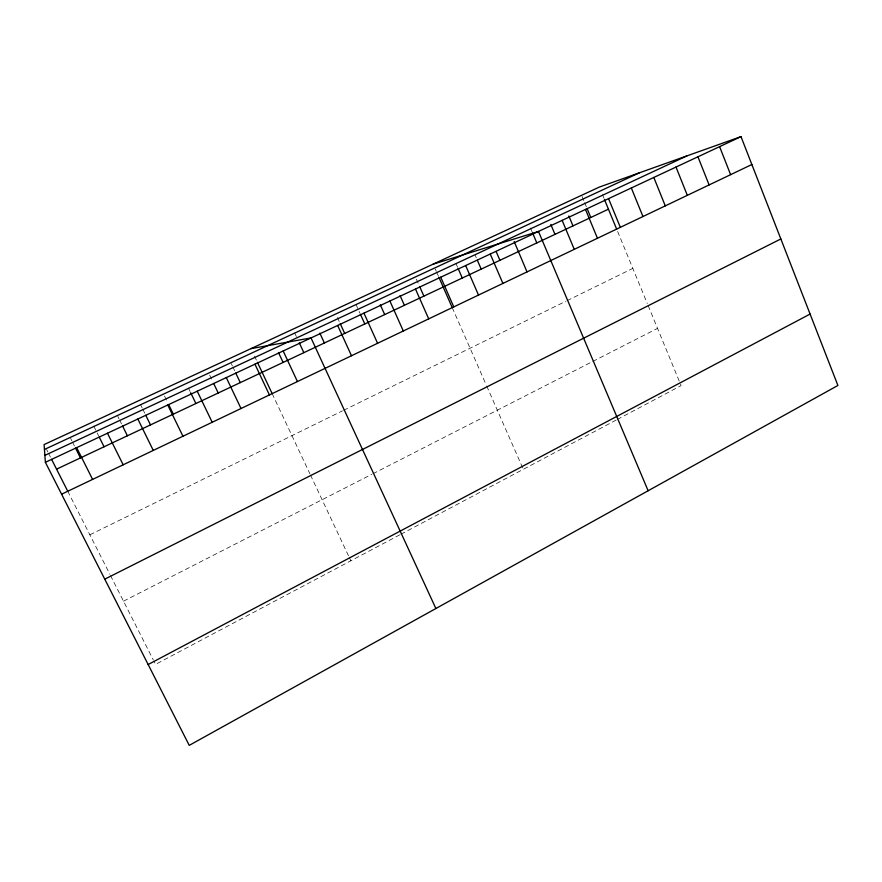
<?xml version="1.0" encoding="UTF-8"?>
<svg xmlns="http://www.w3.org/2000/svg" width="882" height="882" viewBox="0 0 882 882"><rect width="100%" height="100%" fill="white"/><g stroke="black" fill="none" stroke-linecap="round" stroke-linejoin="round"><path stroke-width="0.66" stroke-dasharray="4.41 3.31" d="M399.744 534.845L155.552 664.367L153.777 660.883M400.902 534.238L616.132 420.086M617.29 419.468L681.102 385.621L647.796 304.731M123.502 601.182L371.796 474.329M372.965 473.733L591.579 362.05M592.759 361.455L657.531 328.369M89.854 534.823L342.481 410.858M343.671 410.273L565.847 301.247M567.049 300.663L632.824 268.382M46.592 449.5L47.837 451.959M48.466 453.183L50.958 458.1M67.727 491.186L109.864 574.281M110.493 575.516L153.192 659.714M70.604 438.332L71.828 440.78M72.445 442.003L74.904 446.887M93.735 426.072L98.597 435.818M117.813 416.37L119.004 418.796M119.61 420.008L122.014 424.859M140.425 404.364L142.2 407.991M142.785 409.193L145.155 414.033M164.537 396.095L167.47 402.115M188.373 387.937L190.115 391.531M209.651 375.093L212.507 381.068M231.271 363.582L232.396 365.964M232.958 367.144L234.656 370.716M254.501 356.119L256.849 361.102M272.13 393.559L309.88 473.744M310.442 474.935L348.611 556.024M349.173 557.215L350.86 560.787M294.676 332.878L296.396 336.593M337.409 317.476L339.647 322.382M355.942 304.4L359.812 312.956M416.392 279.197L419.071 285.239M435.245 268.977L436.303 271.38M436.833 272.582L438.42 276.198M452.201 307.553L486.169 384.806M486.699 386.018L523.313 469.312M456.005 263.641L457.582 267.235M475.189 255.251L476.28 257.776M530.468 227.964L532.055 231.701M582.109 196.532L584.149 201.46M584.667 202.695L586.706 207.634M602.373 194.437L603.894 198.13M617.632 231.492L647.278 303.485"/><path stroke-width="1.32" d="M148.154 664.532L810.095 314.058M104.771 579.165L780.846 238.956M61.597 494.207L751.861 164.515M56.558 469.158L608.448 209.177M45.379 462.3L741.001 136.633L837.9 385.467L189.233 745.367L45.379 462.3L44.1 444.583L599.341 187.072L741.001 136.633M44.872 455.377L686.935 155.882M44.453 449.445L639.307 172.839M433.128 264.159L538.483 231.448L648.138 490.756M250.984 348.633L311.015 337.938L435.895 608.514M51.575 459.324L67.727 491.186M76.657 447.659L92.61 479.4M75.521 448.111L80.449 457.901M99.203 437.031L104.065 446.777M107.472 433.227L123.171 464.803M122.609 426.072L127.405 435.785M137.835 419.016L153.281 450.415M145.75 415.235L150.491 424.904M168.638 404.529L173.324 414.154M167.756 405.003L182.949 436.248M197.237 391.2L212.198 422.28M190.688 392.733L195.892 403.515M213.653 383.45L218.218 393.008M226.299 377.595L241.018 408.509M235.781 373.097L240.29 382.601M254.942 364.189L269.429 394.938M257.434 362.348L272.13 393.559M278.458 352.502L283.1 362.436M283.177 350.97L297.443 381.564M299.263 342.778L303.849 352.668M319.846 333.142L324.378 342.999M337.663 325.458L351.499 355.744M340.209 323.606L344.697 333.429M360.363 314.179L364.795 323.959M363.957 313.154L377.584 343.285M380.318 304.841L384.695 314.576M389.888 301.005L403.317 330.993M400.064 295.602L404.397 305.304M419.612 286.452L423.889 296.12M415.477 289.031L428.718 318.865M440.735 277.202L453.778 306.892M438.949 277.4L452.201 307.553M465.652 265.537L478.507 295.084M458.1 268.437L462.289 278.028M477.371 260.289L481.197 269.12M490.249 254.027L502.916 283.42M496.136 251.513L499.918 260.3M514.184 241.558L527.006 271.91M532.585 232.947L536.807 242.925M550.798 224.425L554.987 234.369M568.846 215.991L572.98 225.891M562.143 220.368L574.27 249.341M587.225 208.858L590.797 217.49M585.494 209.431L597.456 238.261M604.402 199.354L616.617 229.022M608.547 198.637L620.344 227.324M631.325 187.976L642.956 216.531M653.805 177.447L665.282 205.87M676.009 167.062L687.321 195.341M697.938 156.787L709.106 184.933M719.602 146.644L730.616 174.658"/></g></svg>
